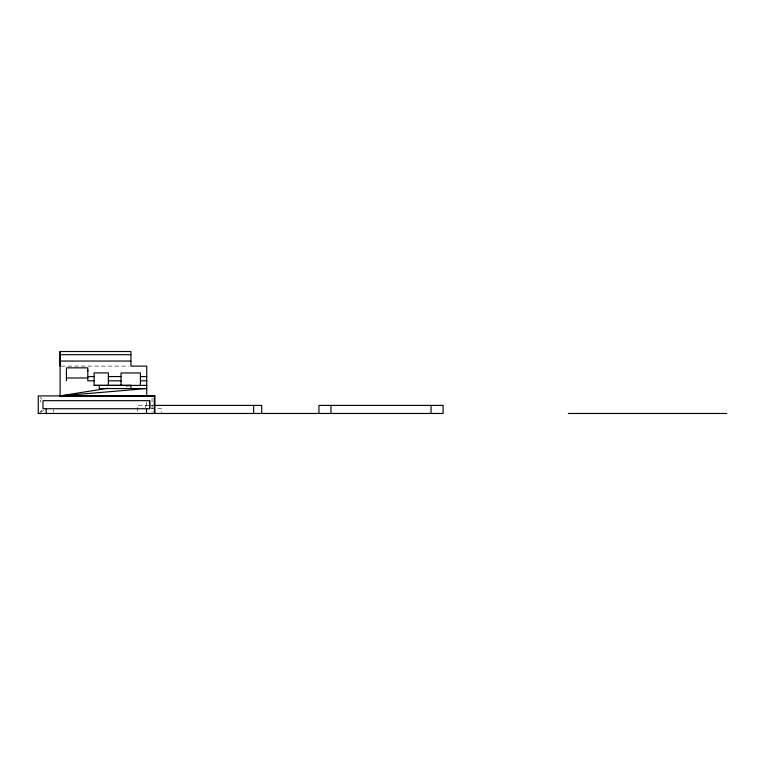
<?xml version="1.0" encoding="UTF-8"?>
<svg xmlns="http://www.w3.org/2000/svg" width="765" height="765" viewBox="0 0 765 765"><rect width="100%" height="100%" fill="white"/><g stroke="black" fill="none" stroke-linecap="round" stroke-linejoin="round"><path stroke-width="0.57" stroke-dasharray="3.83 2.87" d="M40.258 411.876L41.836 410.298M40.65 412.278L43.615 410.499M61.276 366.11L128.549 366.11M148.926 405.402L137.557 405.402L137.557 412.325M150.963 405.402L153.411 405.402M151.097 408.73L161.711 408.73L161.711 412.287M40.258 397.484L41.836 399.062M40.258 400.172L41.042 402.304M152.063 398.24L152.063 412.297M146.536 401.749L146.536 407.611M145.627 405.402L145.627 407.707M53.435 409.916L53.435 412.287"/><path stroke-width="1.15" d="M60.1 366.11L60.1 351.518L130.911 351.518L130.911 366.11L146.737 366.11L146.737 395.907L150.332 395.907M66.431 380.827L66.431 367.85L87.793 367.85L87.793 377.977L66.431 377.977M87.793 371.101L87.793 370.011M149.701 408.73L149.701 400.659L42.993 400.659L42.993 408.73L149.691 408.73L149.691 400.659M60.1 351.518L60.1 395.897L107.683 388.266M126.263 385.962L130.911 385.388L130.911 388.553M60.1 395.897L146.737 388.553L99.259 388.553L99.259 385.388L94.124 385.378L94.124 372.909L108.381 372.918L108.381 385.378L99.259 385.388M152.742 395.897L146.737 395.907L154.884 395.907L154.884 413.473M60.1 354.683L130.911 354.683M60.1 361.051L130.911 361.051M94.124 376.552L87.793 376.552L87.793 380.827L94.124 380.827M108.381 376.552L121.042 376.552M140.406 376.552L146.737 376.552M108.381 380.827L121.042 380.827M140.406 380.827L146.737 380.827M94.124 385.378L146.737 385.388M108.381 385.378L130.911 385.388M154.884 395.907L38.25 395.907L38.25 413.473L41.262 413.473M59.68 395.907L146.316 395.926M154.004 405.402L261.716 405.402L261.716 413.473M38.25 413.473L443.088 413.473L443.088 405.402L318.928 405.402L318.928 413.473M568.347 413.473L726.75 413.473M431.058 405.402L431.058 413.473M330.958 405.402L330.958 413.473M253.645 405.402L253.645 413.473M146.526 408.73L146.536 413.483M140.406 385.388L140.406 372.957L121.042 372.966L121.042 385.388M46.168 408.73L46.158 413.473M154.444 395.916L154.444 413.483L154.434 395.907"/></g></svg>
